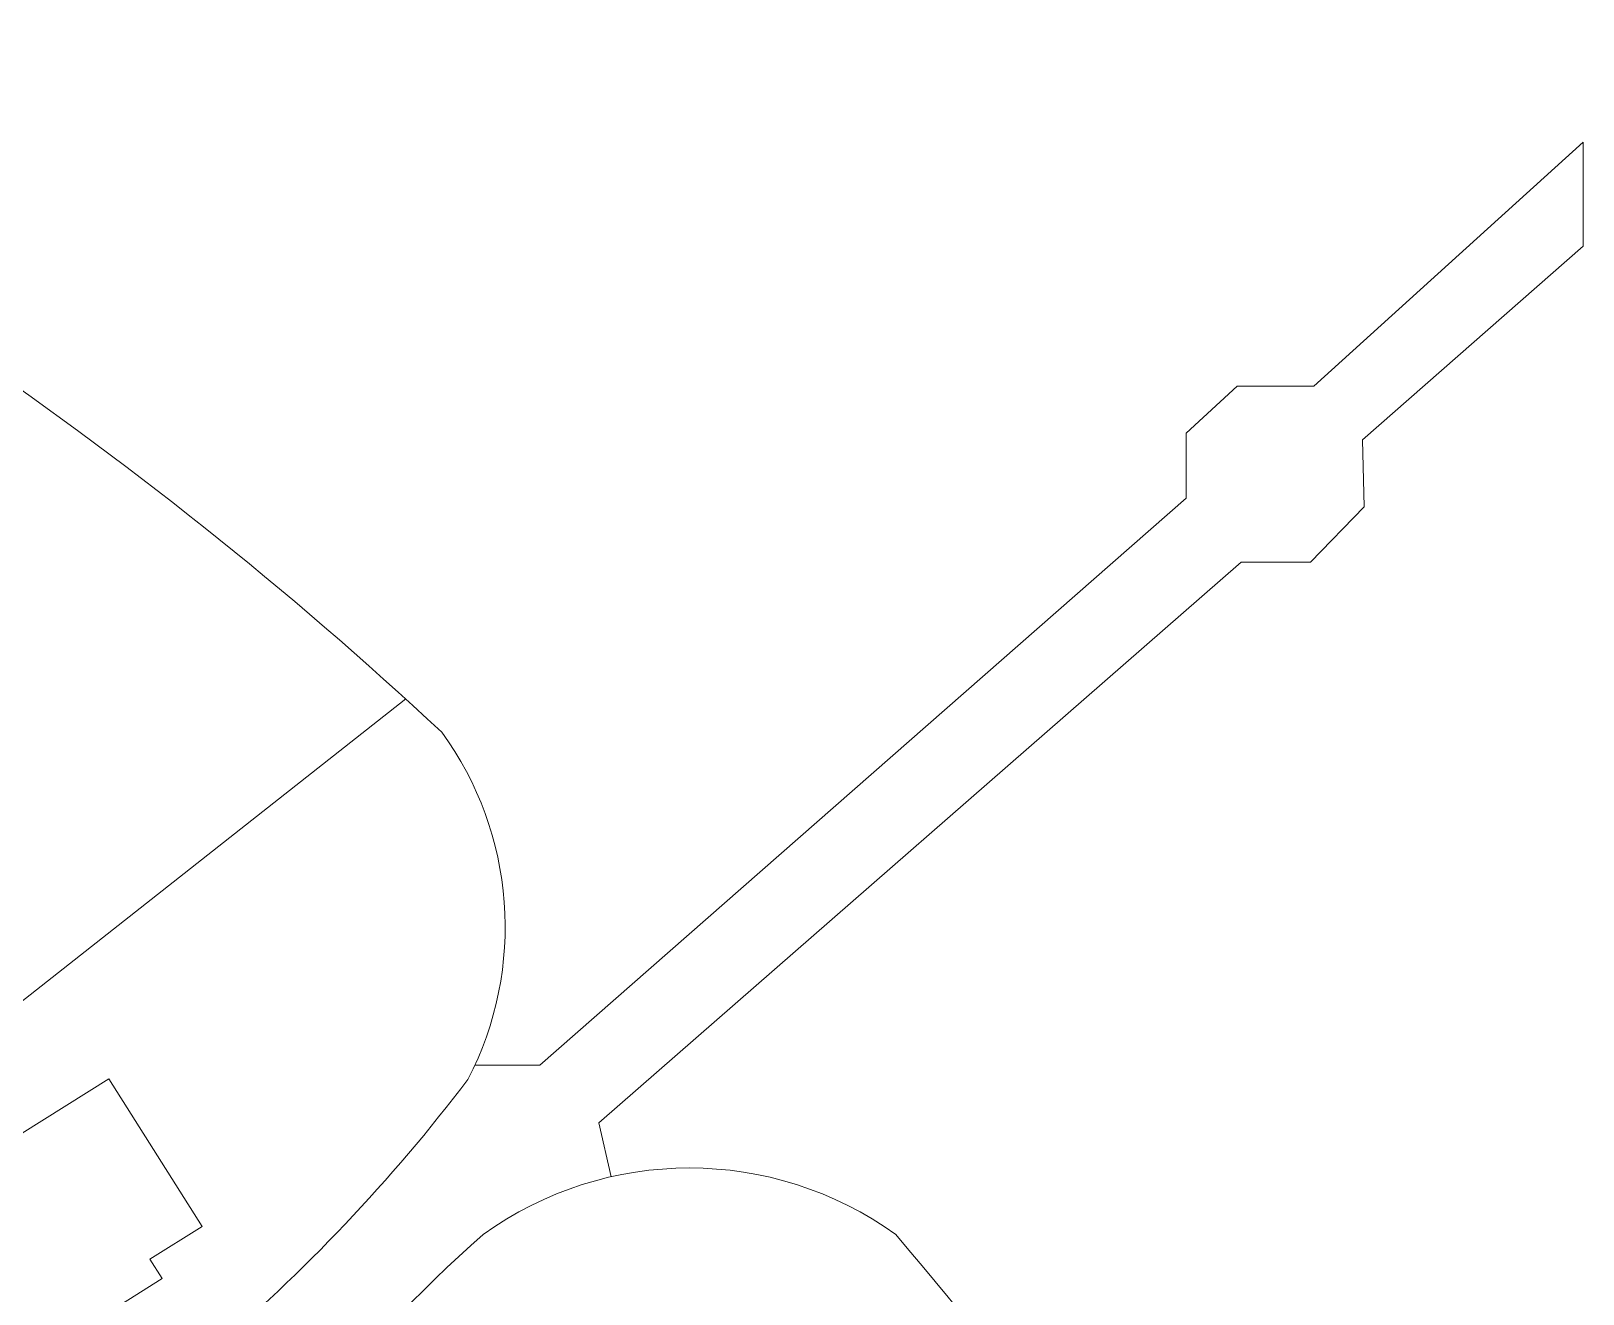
# Model space of a CAD drawing. Header units: inches. Extents: x 36 to 71.8, y 17.4 to 61.8.
# Drawn here: x 59.27 to 71.44, y 42.48 to 52.38 of the extents above; entities that cross this region are included whole.
import ezdxf

# ---------------------------------------------------------------- set-up
doc = ezdxf.new("R2010")
doc.units = ezdxf.units.IN
doc.header["$MEASUREMENT"] = 0
doc.layers.add('00_SOURCE_FROZEN', color=7, linetype='Continuous', lineweight=18)

msp = doc.modelspace()

# ---------------------------------------------------------------- linework, layer by layer
at = {"layer": '00_SOURCE_FROZEN'}
msp.add_line((63.257, 44.272), (62.748, 44.272), dxfattribs=at)
for points in [[(63.257, 44.272), (68.329, 48.719), (68.329, 49.231), (68.73, 49.6), (69.33, 49.6), (71.442, 51.512), (71.442, 50.696), (69.711, 49.177), (69.725, 48.651), (69.304, 48.218), (68.761, 48.218), (63.72, 43.82), (63.817, 43.397)], [(62.206, 47.145), (57.223, 43.22)]]:
    msp.add_lwpolyline(points, dxfattribs=at)
msp.add_lwpolyline([(59.019, 43.63), (59.878, 44.165), (60.608, 43.006), (60.2, 42.749), (60.296, 42.598), (59.487, 42.088), (59.402, 42.222), (59.254, 42.129), (58.511, 43.505), (58.949, 43.742)], close=True, dxfattribs=at)
msp.add_lwpolyline([(60.29, 39.74, -0.089338), (62.813, 42.944, -0.322066), (66.051, 42.944, -0.030946), (69.111, 38.833, -0.044664), (70.78, 33.554, -0.301674), (68.967, 31.144, -0.082145), (65.591, 31.078)], format="xyb", dxfattribs=at)
for centre, radius, start, end in [((40.939, 23.771), 31.601, 47.0054, 64.8874), ((60.387, 45.356), 2.599, 332.6099, 36.0186), ((51.961, 52.291), 13.465, 297.5281, 322.8549)]:
    msp.add_arc(centre, radius, start, end, dxfattribs=at)

doc.saveas('drawing.dxf')
